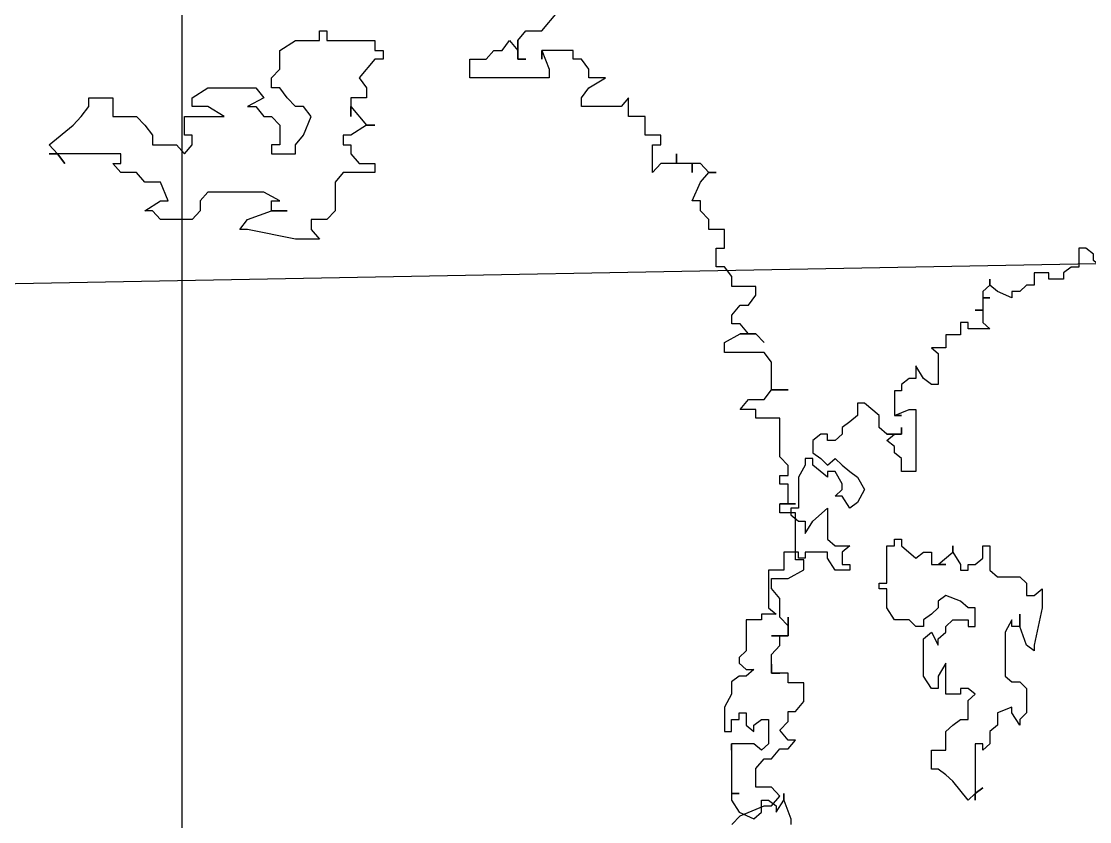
# Model space of a CAD drawing. Extents: x -30 to 1202, y 231 to 898.
# Drawn here: x 411.465 to 414.466, y 439.128 to 441.377 of the extents above; entities that cross this region are included whole.
import ezdxf

# ---------------------------------------------------------------- set-up
doc = ezdxf.new("R2010")
doc.units = 0
doc.header["$LTSCALE"] = 0.04
doc.layers.get('0').update_dxf_attribs({"linetype": 'CONTINUOUS'})
for name, color, linetype in [('CONTORXXNP----00', 255, 'CONTINUOUS'), ('PISO', 1, 'CONTINUOUS'), ('PISOS', 1, 'CONTINUOUS')]:
    doc.layers.add(name, color=color, linetype=linetype)
doc.styles.get("Standard").update_dxf_attribs({"font": 'romans.shx'})

# ---------------------------------------------------------------- blocks, each defined once
blk = doc.blocks.new('ARB3')
at = {"color": 0}
for p, q in [((-0.44761, 0.17374), (-0.45342, 0.16759)), ((-0.45342, 0.16759), (-0.47021, 0.16067)), ((-0.47538, 0.16067), (-0.48119, 0.15375)), ((-0.47021, 0.16067), (-0.47538, 0.16067)), ((-0.48119, 0.15375), (-0.47538, 0.1476)), ((-0.47538, 0.1476), (-0.4644, 0.1476)), ((-0.4644, 0.1476), (-0.4644, 0.13452)), ((-0.47538, 0.1276), (-0.48119, 0.12068)), ((-0.47021, 0.1276), (-0.47538, 0.1276)), ((-0.4644, 0.13452), (-0.47021, 0.1276)), ((-0.48701, 0.12068), (-0.49217, 0.11453)), ((-0.48119, 0.12068), (-0.48701, 0.12068)), ((-0.49217, 0.11453), (-0.48701, 0.11453)), ((-0.48701, 0.11453), (-0.48119, 0.10761)), ((-0.48119, 0.10761), (-0.48701, 0.10146)), ((-0.48701, 0.10146), (-0.48701, 0.09454)), ((-0.48701, 0.09454), (-0.49217, 0.09454)), ((-0.49799, 0.07454), (-0.48701, 0.07454)), ((-0.48701, 0.07454), (-0.48701, 0.06762)), ((-0.48701, 0.06762), (-0.47538, 0.06762)), ((-0.47538, 0.06762), (-0.48119, 0.06762)), ((-0.48119, 0.06762), (-0.47538, 0.06762)), ((-0.47538, 0.06762), (-0.47538, 0.06147)), ((-0.47538, 0.06147), (-0.47538, 0.06762)), ((-0.47538, 0.06762), (-0.47538, 0.05455)), ((-0.47538, 0.05455), (-0.48119, 0.0484)), ((-0.48119, 0.0484), (-0.48119, 0.04148)), ((-0.47538, 0.04148), (-0.48701, 0.04148)), ((-0.48701, 0.04148), (-0.48701, 0.02841)), ((-0.48119, 0.04148), (-0.47538, 0.04148)), ((-0.48701, 0.02841), (-0.48701, 0.03456)), ((-0.48701, 0.03456), (-0.48119, 0.02841)), ((-0.48119, 0.02841), (-0.48119, 0.01533)), ((-0.48119, 0.01533), (-0.47538, 0.00841)), ((-0.47538, 0.00841), (-0.47538, 0.00149)), ((-0.48701, 0.00149), (-0.49799, -0.00466)), ((-0.47538, 0.00149), (-0.48701, 0.00149)), ((-0.49217, -0.04465), (-0.48119, -0.04465)), ((-0.48119, -0.04465), (-0.48119, -0.0508)), ((-0.48119, -0.0508), (-0.49217, -0.0508)), ((-0.49217, -0.0508), (-0.48701, -0.0508)), ((-0.48701, -0.0508), (-0.48701, -0.06464)), ((-0.48701, -0.06464), (-0.48119, -0.06464)), ((-0.48119, -0.06464), (-0.48119, -0.07079)), ((-0.48119, -0.07079), (-0.48701, -0.07079)), ((-0.48701, -0.07079), (-0.48701, -0.07771)), ((-0.48701, -0.07771), (-0.48119, -0.08386)), ((-0.48119, -0.08386), (-0.48119, -0.11078)), ((-0.48119, -0.11078), (-0.4644, -0.11078)), ((-0.4644, -0.11078), (-0.4644, -0.11693)), ((-0.4644, -0.11693), (-0.45342, -0.11693)), ((-0.45342, -0.11693), (-0.45923, -0.12385)), ((-0.47021, -0.12385), (-0.47538, -0.13077)), ((-0.45923, -0.12385), (-0.47021, -0.12385)), ((-0.47538, -0.13077), (-0.48701, -0.13077)), ((-0.48701, -0.13077), (-0.47538, -0.13077)), ((-0.47538, -0.13077), (-0.47538, -0.14999)), ((-0.47538, -0.14999), (-0.47021, -0.15691)), ((-0.47021, -0.15691), (-0.44244, -0.15691)), ((-0.44244, -0.15691), (-0.44244, -0.16383)), ((-0.4644, -0.16999), (-0.47021, -0.16383)), ((-0.47021, -0.16383), (-0.4644, -0.16999)), ((-0.44244, -0.16383), (-0.45342, -0.16999)), ((-0.45342, -0.16999), (-0.4644, -0.16999)), ((-0.4644, -0.16999), (-0.45923, -0.16999)), ((-0.45923, -0.16999), (-0.45342, -0.17691)), ((-0.45342, -0.17691), (-0.44761, -0.17691)), ((-0.44761, -0.17691), (-0.44761, -0.18306)), ((-0.44761, -0.18306), (-0.45342, -0.18998)), ((-0.45923, -0.18998), (-0.4644, -0.1969)), ((-0.45342, -0.18998), (-0.45923, -0.18998)), ((-0.4644, -0.1969), (-0.4644, -0.20305)), ((-0.4644, -0.20305), (-0.44761, -0.20305)), ((-0.44761, -0.20305), (-0.44761, -0.20997)), ((-0.44761, -0.20997), (-0.44244, -0.21689)), ((-0.44244, -0.21689), (-0.43663, -0.21689)), ((-0.43663, -0.21689), (-0.43663, -0.22997)), ((-0.43663, -0.22997), (-0.44244, -0.22997)), ((-0.44244, -0.22997), (-0.44244, -0.24304)), ((-0.15308, -0.24304), (-0.15889, -0.23612)), ((-0.15889, -0.23612), (-0.1421, -0.23612)), ((-0.1421, -0.23612), (-0.10851, -0.24304)), ((-0.44244, -0.24304), (-0.43146, -0.24304)), ((-0.43146, -0.24304), (-0.43146, -0.24996)), ((-0.15308, -0.24996), (-0.15308, -0.24304)), ((-0.10851, -0.24304), (-0.10334, -0.24304)), ((-0.10334, -0.24304), (-0.10851, -0.24996)), ((-0.43146, -0.24996), (-0.42565, -0.25611)), ((-0.16987, -0.25611), (-0.16406, -0.24996)), ((-0.16406, -0.24996), (-0.15308, -0.24996)), ((-0.10851, -0.24996), (-0.1253, -0.25611)), ((-0.07557, -0.25611), (-0.06976, -0.24996)), ((-0.06976, -0.24996), (-0.0478, -0.24996)), ((-0.0478, -0.24996), (-0.04198, -0.25611)), ((-0.42565, -0.25611), (-0.42565, -0.26303)), ((-0.16987, -0.2761), (-0.16987, -0.25611)), ((-0.1253, -0.25611), (-0.13628, -0.25611)), ((-0.13628, -0.25611), (-0.1253, -0.25611)), ((-0.1253, -0.25611), (-0.1253, -0.26303)), ((-0.07557, -0.26303), (-0.07557, -0.25611)), ((-0.03682, -0.25611), (-0.0478, -0.26303)), ((-0.04198, -0.25611), (-0.03682, -0.25611)), ((-0.42565, -0.26303), (-0.41983, -0.26303)), ((-0.41983, -0.26303), (-0.42565, -0.2761)), ((-0.1253, -0.26303), (-0.13112, -0.26303)), ((-0.13112, -0.26303), (-0.12014, -0.26918)), ((-0.12014, -0.26918), (-0.08074, -0.26918)), ((-0.08074, -0.26918), (-0.07557, -0.26303)), ((-0.0478, -0.26303), (-0.05296, -0.26303)), ((-0.05296, -0.26303), (-0.0478, -0.2761)), ((-0.42565, -0.2761), (-0.43146, -0.28302)), ((-0.17568, -0.28302), (-0.16987, -0.2761)), ((-0.0478, -0.2761), (-0.03682, -0.2761)), ((-0.03682, -0.2761), (-0.031, -0.28302)), ((-0.43146, -0.28302), (-0.43663, -0.28302)), ((-0.43663, -0.28302), (-0.43146, -0.28302)), ((-0.43146, -0.28302), (-0.42565, -0.28918)), ((-0.41983, -0.28918), (-0.41983, -0.28302)), ((-0.41983, -0.28302), (-0.41983, -0.28918)), ((-0.39787, -0.28918), (-0.39206, -0.28302)), ((-0.39206, -0.28302), (-0.39206, -0.30225)), ((-0.19764, -0.28918), (-0.19764, -0.28302)), ((-0.19764, -0.28302), (-0.17568, -0.28302)), ((-0.031, -0.28302), (-0.02002, -0.28302)), ((-0.02002, -0.28302), (-0.01421, -0.28918)), ((-0.42565, -0.28918), (-0.41983, -0.28918)), ((-0.41983, -0.28918), (-0.40885, -0.28918)), ((-0.40885, -0.28918), (-0.40885, -0.2961)), ((-0.40885, -0.2961), (-0.40885, -0.28918)), ((-0.40885, -0.28918), (-0.39787, -0.28918)), ((-0.18666, -0.28918), (-0.19764, -0.28918)), ((-0.18085, -0.2961), (-0.18666, -0.28918)), ((-0.01421, -0.28918), (-0.02002, -0.28918)), ((-0.02002, -0.28918), (-0.02002, -0.2961)), ((0.02454, -0.2961), (0.01938, -0.28918)), ((0.01938, -0.28918), (0.02454, -0.2961)), ((-0.18085, -0.30225), (-0.18085, -0.2961)), ((-0.1253, -0.2961), (-0.1421, -0.2961)), ((-0.1421, -0.2961), (-0.1421, -0.30225)), ((-0.1253, -0.30225), (-0.1253, -0.2961)), ((-0.06459, -0.2961), (-0.06976, -0.30225)), ((-0.05878, -0.30225), (-0.06459, -0.2961)), ((-0.02002, -0.2961), (0.03036, -0.2961)), ((0.03036, -0.2961), (0.02454, -0.2961)), ((0.02454, -0.2961), (0.03036, -0.30225)), ((-0.39206, -0.30225), (-0.39787, -0.30225)), ((-0.39787, -0.30225), (-0.39787, -0.30917)), ((-0.17568, -0.30225), (-0.18085, -0.30225)), ((-0.17568, -0.30917), (-0.17568, -0.30225)), ((-0.1421, -0.30225), (-0.14791, -0.30917)), ((-0.13112, -0.31609), (-0.13112, -0.30225)), ((-0.13112, -0.30225), (-0.1253, -0.30225)), ((-0.06976, -0.30225), (-0.06976, -0.30917)), ((-0.04198, -0.30225), (-0.05878, -0.30225)), ((-0.04198, -0.30917), (-0.04198, -0.30225)), ((0.03036, -0.30225), (0.01356, -0.31609)), ((-0.39787, -0.30917), (-0.38689, -0.30917)), ((-0.38689, -0.30917), (-0.38689, -0.32224)), ((-0.19183, -0.31609), (-0.18085, -0.30917)), ((-0.18085, -0.30917), (-0.17568, -0.30917)), ((-0.14791, -0.30917), (-0.15308, -0.32224)), ((-0.06976, -0.30917), (-0.06459, -0.30917)), ((-0.06459, -0.30917), (-0.06459, -0.32224)), ((-0.03682, -0.31609), (-0.04198, -0.30917)), ((-0.19183, -0.31609), (-0.19764, -0.31609)), ((-0.19764, -0.31609), (-0.19183, -0.31609)), ((-0.18085, -0.32916), (-0.19183, -0.31609)), ((-0.1253, -0.32224), (-0.13112, -0.31609)), ((-0.031, -0.32224), (-0.03682, -0.31609)), ((0.01356, -0.31609), (0.00775, -0.32224)), ((-0.38689, -0.32224), (-0.37527, -0.32224)), ((-0.37527, -0.32224), (-0.37527, -0.33531)), ((-0.18085, -0.33531), (-0.18085, -0.32224)), ((-0.18085, -0.32224), (-0.18085, -0.32916)), ((-0.18085, -0.32916), (-0.18085, -0.32224)), ((-0.18085, -0.32224), (-0.18085, -0.32916)), ((-0.15308, -0.32224), (-0.14791, -0.32916)), ((-0.12014, -0.32224), (-0.1253, -0.32224)), ((-0.11432, -0.32916), (-0.12014, -0.32224)), ((-0.06459, -0.32224), (-0.09236, -0.32224)), ((-0.09236, -0.32224), (-0.08074, -0.32916)), ((-0.01421, -0.32224), (-0.031, -0.32224)), ((-0.01421, -0.33531), (-0.01421, -0.32224)), ((0.00775, -0.32224), (0.00258, -0.32916)), ((-0.37527, -0.33531), (-0.3701, -0.32916)), ((-0.3701, -0.32916), (-0.34233, -0.32916)), ((-0.34233, -0.33531), (-0.34749, -0.34223)), ((-0.34233, -0.32916), (-0.34233, -0.33531)), ((-0.19183, -0.34223), (-0.19183, -0.33531)), ((-0.19183, -0.33531), (-0.18085, -0.33531)), ((-0.14791, -0.32916), (-0.1421, -0.32916)), ((-0.1421, -0.32916), (-0.13628, -0.33531)), ((-0.13628, -0.33531), (-0.13112, -0.34223)), ((-0.12014, -0.33531), (-0.10851, -0.32916)), ((-0.11432, -0.34223), (-0.12014, -0.33531)), ((-0.10851, -0.32916), (-0.11432, -0.32916)), ((-0.08074, -0.32916), (-0.06976, -0.32916)), ((-0.06976, -0.33531), (-0.08074, -0.34223)), ((-0.06976, -0.32916), (-0.06976, -0.33531)), ((0.00258, -0.33531), (-0.01421, -0.33531)), ((0.00258, -0.32916), (0.00258, -0.33531)), ((-0.34749, -0.34223), (-0.35912, -0.34916)), ((-0.18666, -0.34916), (-0.19183, -0.34223)), ((-0.13112, -0.34223), (-0.1253, -0.34223)), ((-0.1253, -0.34223), (-0.1253, -0.34916)), ((-0.08074, -0.34223), (-0.11432, -0.34223)), ((-0.35912, -0.34916), (-0.34749, -0.34916)), ((-0.34749, -0.34916), (-0.34749, -0.35531)), ((-0.31972, -0.35531), (-0.31972, -0.34916)), ((-0.31972, -0.34916), (-0.26417, -0.34916)), ((-0.26417, -0.34916), (-0.26417, -0.36223)), ((-0.19764, -0.36223), (-0.18666, -0.34916)), ((-0.1253, -0.34916), (-0.13112, -0.35531)), ((-0.34749, -0.35531), (-0.34233, -0.36223)), ((-0.31455, -0.36838), (-0.31972, -0.35531)), ((-0.13112, -0.35531), (-0.13112, -0.36838)), ((-0.34233, -0.36223), (-0.33651, -0.36223)), ((-0.33651, -0.36223), (-0.33651, -0.36838)), ((-0.31455, -0.36838), (-0.31455, -0.36223)), ((-0.31455, -0.36223), (-0.31455, -0.36838)), ((-0.29776, -0.36223), (-0.30357, -0.36223)), ((-0.30357, -0.36223), (-0.29776, -0.36223)), ((-0.29776, -0.36838), (-0.29776, -0.36223)), ((-0.29776, -0.36223), (-0.29776, -0.3753)), ((-0.2758, -0.36223), (-0.28097, -0.36838)), ((-0.26417, -0.36223), (-0.2758, -0.36223)), ((-0.20346, -0.36838), (-0.20346, -0.36223)), ((-0.20346, -0.36223), (-0.19764, -0.36223)), ((-0.33651, -0.36838), (-0.31455, -0.36838)), ((-0.29195, -0.3753), (-0.29776, -0.36838)), ((-0.28678, -0.36838), (-0.29195, -0.3753)), ((-0.28097, -0.36838), (-0.28678, -0.36838)), ((-0.19764, -0.36838), (-0.20346, -0.36838)), ((-0.19764, -0.3753), (-0.19764, -0.36838)), ((-0.13112, -0.36838), (-0.1421, -0.3753)), ((-0.29776, -0.3753), (-0.30357, -0.38222)), ((-0.16406, -0.3753), (-0.19764, -0.3753)), ((-0.16406, -0.38222), (-0.16406, -0.3753)), ((-0.1421, -0.3753), (-0.15889, -0.3753)), ((-0.15889, -0.3753), (-0.15889, -0.38222)), ((-0.31455, -0.38222), (-0.32553, -0.39529)), ((-0.30357, -0.38222), (-0.31455, -0.38222)), ((-0.15889, -0.38222), (-0.16406, -0.38222)), ((-0.32553, -0.39529), (-0.32553, -0.40144)), ((-0.25901, -0.40144), (-0.24802, -0.39529)), ((-0.24802, -0.39529), (-0.2364, -0.40144)), ((-0.32553, -0.40144), (-0.31455, -0.40144)), ((-0.31455, -0.40144), (-0.30874, -0.40837)), ((-0.26417, -0.40837), (-0.25901, -0.40144)), ((-0.2364, -0.40144), (-0.23123, -0.40837)), ((-0.30874, -0.40837), (-0.30357, -0.41529)), ((-0.26999, -0.41529), (-0.26417, -0.40837)), ((-0.23123, -0.40837), (-0.24221, -0.41529)), ((-0.19764, -0.42144), (-0.19764, -0.40837)), ((-0.19764, -0.40837), (-0.19183, -0.41529)), ((-0.18085, -0.41529), (-0.18085, -0.40837)), ((-0.18085, -0.40837), (-0.17568, -0.40837)), ((-0.17568, -0.40837), (-0.17568, -0.42144)), ((-0.30357, -0.41529), (-0.29776, -0.41529)), ((-0.29776, -0.41529), (-0.29195, -0.42144)), ((-0.2758, -0.42144), (-0.26999, -0.41529)), ((-0.25319, -0.41529), (-0.26417, -0.42144)), ((-0.24802, -0.41529), (-0.25319, -0.41529)), ((-0.24221, -0.42144), (-0.24802, -0.41529)), ((-0.24221, -0.41529), (-0.24221, -0.42144)), ((-0.19183, -0.41529), (-0.18085, -0.41529)), ((-0.29195, -0.42144), (-0.29195, -0.42836)), ((-0.26999, -0.42836), (-0.2758, -0.42144)), ((-0.26417, -0.42144), (-0.26417, -0.42836)), ((-0.20346, -0.42836), (-0.19764, -0.42144)), ((-0.17568, -0.42144), (-0.18666, -0.42836)), ((-0.29195, -0.42836), (-0.29776, -0.42836)), ((-0.29776, -0.42836), (-0.29776, -0.43451)), ((-0.2758, -0.43451), (-0.26999, -0.42836)), ((-0.25901, -0.42836), (-0.26999, -0.44143)), ((-0.26417, -0.42836), (-0.25901, -0.42836)), ((-0.21961, -0.44143), (-0.23123, -0.42836)), ((-0.23123, -0.42836), (-0.20346, -0.42836)), ((-0.18666, -0.42836), (-0.19183, -0.42836)), ((-0.19183, -0.42836), (-0.19183, -0.44835)), ((-0.29776, -0.43451), (-0.29195, -0.44143)), ((-0.28097, -0.44143), (-0.2758, -0.43451)), ((-0.29195, -0.44143), (-0.28097, -0.44143)), ((-0.26999, -0.44143), (-0.2758, -0.44143)), ((-0.2758, -0.44143), (-0.2758, -0.44835)), ((-0.2758, -0.44835), (-0.26999, -0.44835)), ((-0.26999, -0.44835), (-0.25901, -0.4545)), ((-0.20863, -0.44835), (-0.21961, -0.44143)), ((-0.21961, -0.4545), (-0.21961, -0.44835)), ((-0.21961, -0.44835), (-0.20863, -0.44835)), ((-0.19183, -0.44835), (-0.18666, -0.44835)), ((-0.18666, -0.44835), (-0.18666, -0.4545)), ((-0.25901, -0.4545), (-0.23123, -0.4545)), ((-0.23123, -0.4545), (-0.23123, -0.46142)), ((-0.22542, -0.46142), (-0.21961, -0.4545)), ((-0.18666, -0.4545), (-0.19183, -0.4545)), ((-0.19183, -0.4545), (-0.19183, -0.46758)), ((-0.23123, -0.46142), (-0.22542, -0.46142)), ((0.03036, -0.46758), (0.04715, -0.46142)), ((0.04715, -0.46142), (0.05232, -0.46142)), ((-0.19183, -0.46758), (-0.17568, -0.46758)), ((-0.17568, -0.46758), (-0.17568, -0.48142)), ((0.03036, -0.46758), (0.02454, -0.46758)), ((0.02454, -0.46758), (0.03036, -0.46758)), ((0.04134, -0.4745), (0.03036, -0.46758)), ((-0.1421, -0.48142), (-0.13628, -0.4745)), ((-0.13628, -0.4745), (-0.13628, -0.48757)), ((0.03036, -0.48142), (0.03552, -0.4745)), ((0.03552, -0.4745), (0.04134, -0.4745)), ((-0.17568, -0.48142), (-0.1421, -0.48142)), ((-0.04198, -0.48757), (-0.04198, -0.48142)), ((-0.04198, -0.48142), (-0.02002, -0.48142)), ((-0.02002, -0.48142), (-0.01421, -0.48757)), ((0.03036, -0.48757), (0.03036, -0.48142)), ((-0.13628, -0.48757), (-0.13112, -0.48757)), ((-0.13112, -0.48757), (-0.13112, -0.50141)), ((-0.03682, -0.49449), (-0.04198, -0.48757)), ((-0.01421, -0.48757), (-0.02002, -0.49449)), ((0.04134, -0.48757), (0.03036, -0.48757)), ((0.04715, -0.49449), (0.04134, -0.48757)), ((-0.08655, -0.50141), (-0.08655, -0.49449)), ((-0.08655, -0.49449), (-0.08074, -0.50141)), ((-0.03682, -0.50141), (-0.031, -0.49449)), ((-0.031, -0.49449), (-0.03682, -0.49449)), ((-0.02002, -0.49449), (-0.02002, -0.51448)), ((0.04134, -0.50756), (0.04715, -0.49449)), ((-0.13112, -0.50141), (-0.10334, -0.50141)), ((-0.10334, -0.50141), (-0.09753, -0.50756)), ((-0.09753, -0.50756), (-0.09236, -0.50756)), ((-0.09236, -0.50756), (-0.08655, -0.50141)), ((-0.08074, -0.50141), (-0.08074, -0.50756)), ((-0.08074, -0.50756), (-0.07557, -0.51448)), ((-0.0478, -0.50756), (-0.0478, -0.50141)), ((-0.0478, -0.50141), (-0.03682, -0.50141)), ((-0.04198, -0.50756), (-0.0478, -0.50756)), ((-0.04198, -0.51448), (-0.04198, -0.50756)), ((0.02454, -0.51448), (0.02454, -0.50756)), ((0.02454, -0.50756), (0.02454, -0.51448)), ((0.03036, -0.51448), (0.04134, -0.50756)), ((-0.07557, -0.51448), (-0.06459, -0.51448)), ((-0.06459, -0.51448), (-0.05296, -0.52063)), ((-0.031, -0.51448), (-0.04198, -0.51448)), ((-0.031, -0.52063), (-0.031, -0.51448)), ((-0.02002, -0.51448), (-0.01421, -0.51448)), ((-0.01421, -0.51448), (-0.02002, -0.51448)), ((-0.02002, -0.51448), (0.02454, -0.51448)), ((0.02454, -0.51448), (0.03036, -0.51448)), ((-0.05296, -0.52063), (-0.031, -0.52063))]:
    blk.add_line(p, q, dxfattribs=at)
for p, q in [((-0.49217, 0.09454), (-0.49799, 0.08762)), ((-0.49799, 0.08762), (-0.49799, 0.07454)), ((-0.49799, -0.00466), (-0.49799, -0.01158)), ((-0.49799, -0.01158), (-0.49217, -0.01158)), ((-0.49217, -0.01158), (-0.49217, -0.04465))]:
    blk.add_line(p, q)
at = {"layer": 'CONTORXXNP----00'}
for p, q in [((-0.44761, 0.17374), (-0.45342, 0.16759)), ((-0.45342, 0.16759), (-0.47021, 0.16067)), ((-0.47538, 0.16067), (-0.48119, 0.15375)), ((-0.47021, 0.16067), (-0.47538, 0.16067)), ((-0.48119, 0.15375), (-0.47538, 0.1476)), ((-0.47538, 0.1476), (-0.4644, 0.1476)), ((-0.4644, 0.1476), (-0.4644, 0.13452)), ((-0.47538, 0.1276), (-0.48119, 0.12068)), ((-0.47021, 0.1276), (-0.47538, 0.1276)), ((-0.4644, 0.13452), (-0.47021, 0.1276)), ((-0.48701, 0.12068), (-0.49217, 0.11453)), ((-0.48119, 0.12068), (-0.48701, 0.12068)), ((-0.49217, 0.11453), (-0.48701, 0.11453)), ((-0.48701, 0.11453), (-0.48119, 0.10761)), ((-0.48119, 0.10761), (-0.48701, 0.10146)), ((-0.48701, 0.10146), (-0.48701, 0.09454)), ((-0.49217, 0.09454), (-0.49799, 0.08762)), ((-0.48701, 0.09454), (-0.49217, 0.09454)), ((-0.49799, 0.08762), (-0.49799, 0.07454)), ((-0.49799, 0.07454), (-0.48701, 0.07454)), ((-0.48701, 0.07454), (-0.48701, 0.06762)), ((-0.48701, 0.06762), (-0.47538, 0.06762)), ((-0.48119, 0.06762), (-0.47538, 0.06762)), ((-0.47538, 0.06762), (-0.48119, 0.06762)), ((-0.47538, 0.06762), (-0.47538, 0.05455)), ((-0.47538, 0.06147), (-0.47538, 0.06762)), ((-0.47538, 0.06762), (-0.47538, 0.06147)), ((-0.47538, 0.05455), (-0.48119, 0.0484)), ((-0.48119, 0.0484), (-0.48119, 0.04148)), ((-0.48701, 0.04148), (-0.48119, 0.04148)), ((-0.48701, 0.03456), (-0.48701, 0.04148)), ((-0.48701, 0.03456), (-0.48119, 0.02841)), ((-0.48119, 0.02841), (-0.48119, 0.01533)), ((-0.48119, 0.01533), (-0.47538, 0.00841)), ((-0.47538, 0.00841), (-0.47538, 0.00149)), ((-0.48701, 0.00149), (-0.49799, -0.00466)), ((-0.47538, 0.00149), (-0.48701, 0.00149)), ((-0.49799, -0.00466), (-0.49799, -0.01158)), ((-0.49799, -0.01158), (-0.49217, -0.01158)), ((-0.49217, -0.01158), (-0.49217, -0.04465)), ((-0.49217, -0.04465), (-0.48119, -0.04465)), ((-0.48119, -0.04465), (-0.48119, -0.0508)), ((-0.48701, -0.0508), (-0.48119, -0.0508)), ((-0.48701, -0.0508), (-0.48701, -0.06464)), ((-0.48701, -0.06464), (-0.48119, -0.06464)), ((-0.48119, -0.06464), (-0.48119, -0.07079)), ((-0.48701, -0.07079), (-0.48701, -0.07771)), ((-0.48119, -0.07079), (-0.48701, -0.07079)), ((-0.48701, -0.07771), (-0.48119, -0.08386)), ((-0.48119, -0.08386), (-0.48119, -0.11078)), ((-0.48119, -0.11078), (-0.4644, -0.11078)), ((-0.4644, -0.11078), (-0.4644, -0.11693)), ((-0.4644, -0.11693), (-0.45342, -0.11693)), ((-0.45342, -0.11693), (-0.45923, -0.12385)), ((-0.47021, -0.12385), (-0.47538, -0.13077)), ((-0.45923, -0.12385), (-0.47021, -0.12385)), ((-0.47538, -0.13077), (-0.47538, -0.14999)), ((-0.47538, -0.14999), (-0.47021, -0.15691)), ((-0.47021, -0.15691), (-0.44244, -0.15691)), ((-0.44244, -0.15691), (-0.44244, -0.16383)), ((-0.44244, -0.16383), (-0.45342, -0.16999)), ((-0.45923, -0.16999), (-0.45342, -0.16999)), ((-0.45923, -0.16999), (-0.45342, -0.17691)), ((-0.45342, -0.17691), (-0.44761, -0.17691)), ((-0.44761, -0.17691), (-0.44761, -0.18306)), ((-0.44761, -0.18306), (-0.45342, -0.18998)), ((-0.45923, -0.18998), (-0.4644, -0.1969)), ((-0.45342, -0.18998), (-0.45923, -0.18998)), ((-0.4644, -0.1969), (-0.4644, -0.20305)), ((-0.4644, -0.20305), (-0.44761, -0.20305)), ((-0.44761, -0.20305), (-0.44761, -0.20997)), ((-0.44761, -0.20997), (-0.44244, -0.21689)), ((-0.44244, -0.21689), (-0.43663, -0.21689)), ((-0.43663, -0.21689), (-0.43663, -0.22997)), ((-0.44244, -0.22997), (-0.44244, -0.24304)), ((-0.43663, -0.22997), (-0.44244, -0.22997)), ((-0.44244, -0.24304), (-0.43146, -0.24304)), ((-0.43146, -0.24304), (-0.43146, -0.24996)), ((-0.43146, -0.24996), (-0.42565, -0.25611)), ((-0.42565, -0.25611), (-0.42565, -0.26303)), ((-0.41983, -0.26303), (-0.42565, -0.2761)), ((-0.42565, -0.26303), (-0.41983, -0.26303)), ((-0.42565, -0.2761), (-0.43146, -0.28302)), ((-0.43146, -0.28302), (-0.42565, -0.28918)), ((-0.39787, -0.28918), (-0.39206, -0.28302)), ((-0.39206, -0.28302), (-0.39206, -0.30225)), ((-0.42565, -0.28918), (-0.41983, -0.28918)), ((-0.41983, -0.28918), (-0.40885, -0.28918)), ((-0.40885, -0.28918), (-0.39787, -0.28918)), ((-0.39787, -0.30225), (-0.39787, -0.30917)), ((-0.39206, -0.30225), (-0.39787, -0.30225)), ((-0.39787, -0.30917), (-0.38689, -0.30917)), ((-0.38689, -0.30917), (-0.38689, -0.32224)), ((-0.38689, -0.32224), (-0.37527, -0.32224)), ((-0.37527, -0.32224), (-0.37527, -0.33531)), ((-0.37527, -0.33531), (-0.3701, -0.32916)), ((-0.3701, -0.32916), (-0.34233, -0.32916)), ((-0.34233, -0.33531), (-0.34749, -0.34223)), ((-0.34233, -0.32916), (-0.34233, -0.33531)), ((-0.34749, -0.34223), (-0.35912, -0.34916)), ((-0.35912, -0.34916), (-0.34749, -0.34916)), ((-0.34749, -0.34916), (-0.34749, -0.35531)), ((-0.31972, -0.34916), (-0.26417, -0.34916)), ((-0.31972, -0.35531), (-0.31972, -0.34916)), ((-0.26417, -0.34916), (-0.26417, -0.36223)), ((-0.34749, -0.35531), (-0.34233, -0.36223)), ((-0.31455, -0.36838), (-0.31972, -0.35531)), ((-0.34233, -0.36223), (-0.33651, -0.36223)), ((-0.33651, -0.36223), (-0.33651, -0.36838)), ((-0.2758, -0.36223), (-0.28097, -0.36838)), ((-0.26417, -0.36223), (-0.2758, -0.36223)), ((-0.33651, -0.36838), (-0.31455, -0.36838)), ((-0.29776, -0.3753), (-0.29776, -0.36838)), ((-0.29195, -0.3753), (-0.29776, -0.36838)), ((-0.28678, -0.36838), (-0.29195, -0.3753)), ((-0.28097, -0.36838), (-0.28678, -0.36838)), ((-0.29776, -0.3753), (-0.30357, -0.38222)), ((-0.31455, -0.38222), (-0.32553, -0.39529)), ((-0.30357, -0.38222), (-0.31455, -0.38222)), ((-0.32553, -0.39529), (-0.32553, -0.40144)), ((-0.25901, -0.40144), (-0.24802, -0.39529)), ((-0.24802, -0.39529), (-0.2364, -0.40144)), ((-0.32553, -0.40144), (-0.31455, -0.40144)), ((-0.31455, -0.40144), (-0.30874, -0.40837)), ((-0.26417, -0.40837), (-0.25901, -0.40144)), ((-0.2364, -0.40144), (-0.23123, -0.40837)), ((-0.30874, -0.40837), (-0.30357, -0.41529)), ((-0.26999, -0.41529), (-0.26417, -0.40837)), ((-0.23123, -0.40837), (-0.24221, -0.41529)), ((-0.19764, -0.40837), (-0.19183, -0.41529)), ((-0.19764, -0.42144), (-0.19764, -0.40837)), ((-0.18085, -0.40837), (-0.17568, -0.40837)), ((-0.18085, -0.41529), (-0.18085, -0.40837)), ((-0.17568, -0.40837), (-0.17568, -0.42144)), ((-0.30357, -0.41529), (-0.29776, -0.41529)), ((-0.29776, -0.41529), (-0.29195, -0.42144)), ((-0.2758, -0.42144), (-0.26999, -0.41529)), ((-0.25319, -0.41529), (-0.26417, -0.42144)), ((-0.24802, -0.41529), (-0.25319, -0.41529)), ((-0.24221, -0.42144), (-0.24802, -0.41529)), ((-0.24221, -0.41529), (-0.24221, -0.42144)), ((-0.19183, -0.41529), (-0.18085, -0.41529)), ((-0.29195, -0.42144), (-0.29195, -0.42836)), ((-0.26999, -0.42836), (-0.2758, -0.42144)), ((-0.26417, -0.42144), (-0.26417, -0.42836)), ((-0.20346, -0.42836), (-0.19764, -0.42144)), ((-0.17568, -0.42144), (-0.18666, -0.42836)), ((-0.29776, -0.42836), (-0.29776, -0.43451)), ((-0.29195, -0.42836), (-0.29776, -0.42836)), ((-0.2758, -0.43451), (-0.26999, -0.42836)), ((-0.25901, -0.42836), (-0.26999, -0.44143)), ((-0.26417, -0.42836), (-0.25901, -0.42836)), ((-0.23123, -0.42836), (-0.20346, -0.42836)), ((-0.21961, -0.44143), (-0.23123, -0.42836)), ((-0.19183, -0.42836), (-0.19183, -0.44835)), ((-0.18666, -0.42836), (-0.19183, -0.42836)), ((-0.29776, -0.43451), (-0.29195, -0.44143)), ((-0.28097, -0.44143), (-0.2758, -0.43451)), ((-0.29195, -0.44143), (-0.28097, -0.44143)), ((-0.2758, -0.44143), (-0.2758, -0.44835)), ((-0.26999, -0.44143), (-0.2758, -0.44143)), ((-0.2758, -0.44835), (-0.26999, -0.44835)), ((-0.26999, -0.44835), (-0.25901, -0.4545)), ((-0.20863, -0.44835), (-0.21961, -0.44143)), ((-0.21961, -0.44835), (-0.20863, -0.44835)), ((-0.21961, -0.4545), (-0.21961, -0.44835)), ((-0.19183, -0.44835), (-0.18666, -0.44835)), ((-0.18666, -0.44835), (-0.18666, -0.4545)), ((-0.25901, -0.4545), (-0.23123, -0.4545)), ((-0.23123, -0.4545), (-0.23123, -0.46142)), ((-0.22542, -0.46142), (-0.21961, -0.4545)), ((-0.19183, -0.4545), (-0.19183, -0.46758)), ((-0.18666, -0.4545), (-0.19183, -0.4545)), ((-0.23123, -0.46142), (-0.22542, -0.46142)), ((0.03036, -0.46758), (0.04715, -0.46142)), ((0.04715, -0.46142), (0.05232, -0.46142)), ((-0.19183, -0.46758), (-0.17568, -0.46758)), ((-0.17568, -0.46758), (-0.17568, -0.48142)), ((0.04134, -0.4745), (0.03036, -0.46758)), ((-0.1421, -0.48142), (-0.13628, -0.4745)), ((-0.13628, -0.4745), (-0.13628, -0.48757)), ((0.03036, -0.48142), (0.03552, -0.4745)), ((0.03552, -0.4745), (0.04134, -0.4745)), ((-0.17568, -0.48142), (-0.1421, -0.48142)), ((-0.04198, -0.48142), (-0.02002, -0.48142)), ((-0.04198, -0.48757), (-0.04198, -0.48142)), ((-0.02002, -0.48142), (-0.01421, -0.48757)), ((0.03036, -0.48757), (0.03036, -0.48142)), ((-0.13628, -0.48757), (-0.13112, -0.48757)), ((-0.13112, -0.48757), (-0.13112, -0.50141)), ((-0.03682, -0.49449), (-0.04198, -0.48757)), ((-0.01421, -0.48757), (-0.02002, -0.49449)), ((0.04134, -0.48757), (0.03036, -0.48757)), ((0.04715, -0.49449), (0.04134, -0.48757)), ((-0.08655, -0.49449), (-0.08074, -0.50141)), ((-0.08655, -0.50141), (-0.08655, -0.49449)), ((-0.031, -0.49449), (-0.03682, -0.49449)), ((-0.03682, -0.50141), (-0.031, -0.49449)), ((-0.02002, -0.49449), (-0.02002, -0.51448)), ((0.04134, -0.50756), (0.04715, -0.49449)), ((-0.13112, -0.50141), (-0.10334, -0.50141)), ((-0.10334, -0.50141), (-0.09753, -0.50756)), ((-0.09753, -0.50756), (-0.09236, -0.50756)), ((-0.09236, -0.50756), (-0.08655, -0.50141)), ((-0.08074, -0.50141), (-0.08074, -0.50756)), ((-0.08074, -0.50756), (-0.07557, -0.51448)), ((-0.0478, -0.50141), (-0.03682, -0.50141)), ((-0.0478, -0.50756), (-0.0478, -0.50141)), ((-0.04198, -0.50756), (-0.0478, -0.50756)), ((-0.04198, -0.51448), (-0.04198, -0.50756)), ((0.03036, -0.51448), (0.04134, -0.50756)), ((-0.07557, -0.51448), (-0.06459, -0.51448)), ((-0.06459, -0.51448), (-0.05296, -0.52063)), ((-0.031, -0.51448), (-0.04198, -0.51448)), ((-0.031, -0.52063), (-0.031, -0.51448)), ((-0.02002, -0.51448), (0.02454, -0.51448)), ((-0.01421, -0.51448), (-0.02002, -0.51448)), ((-0.02002, -0.51448), (-0.01421, -0.51448)), ((0.02454, -0.51448), (0.03036, -0.51448)), ((-0.05296, -0.52063), (-0.031, -0.52063))]:
    blk.add_line(p, q, dxfattribs=at)
at = {"flags": 11}
blk.add_attdef('CENTROIDE', (-0.11141, -0.03295), '', height=0.05039, dxfattribs=at)

msp = doc.modelspace()

# ---------------------------------------------------------------- linework, layer by layer
at = {"layer": 'PISO', "color": 1}
msp.add_line((423.7623, 440.8649), (387.688, 440.2035), dxfattribs=at)
at = {"layer": 'PISOS', "color": 5}
msp.add_line((411.9165, 429.6927), (411.9165, 449.1977), dxfattribs=at)

# ---------------------------------------------------------------- block references
at = {"layer": 'PISO'}
for p, xscale, yscale, zscale, rotation in [((411.6642, 439.8166), 4.012560136326122, 4.012560136326122, 4.012560136326122, 180), ((415.0718, 439.2836), 3.133680683400771, 3.133680683400771, 3.133680683400771, 270)]:
    msp.add_blockref('ARB3', p, dxfattribs=dict(at, xscale=xscale, yscale=yscale, zscale=zscale, rotation=rotation))

doc.saveas('drawing.dxf')
